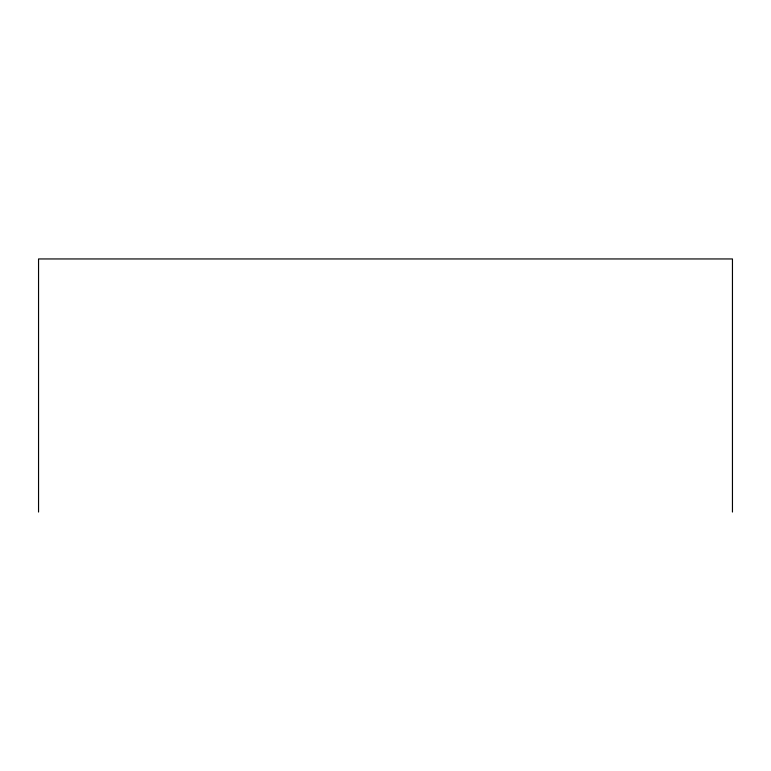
<?xml version="1.0" encoding="UTF-8"?>
<svg xmlns="http://www.w3.org/2000/svg" width="771" height="771" viewBox="0 0 771 771"><rect width="100%" height="100%" fill="white"/><g stroke="black" fill="none" stroke-linecap="round" stroke-linejoin="round"><path stroke-width="1.16" d="M732.45 512.05L732.45 258.95L38.55 258.95L38.55 512.05"/></g></svg>
